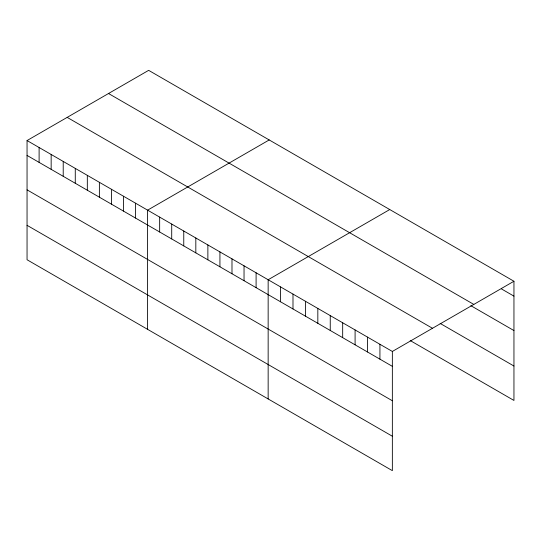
<?xml version="1.0" encoding="UTF-8"?>
<svg xmlns="http://www.w3.org/2000/svg" width="541" height="541" viewBox="0 0 541 541"><rect width="100%" height="100%" fill="white"/><g stroke="black" fill="none" stroke-linecap="round" stroke-linejoin="round"><path stroke-width="0.81" d="M27.05 140.552L392.353 351.454L392.353 470.656L27.05 259.748L27.05 140.552L148.647 70.344L513.95 281.252L513.95 400.448L410.206 340.553M269.195 139.943L147.598 210.151L147.598 329.347M389.75 209.543L268.153 279.744L268.153 398.947M392.353 351.454L513.95 281.252M501.527 288.962L513.95 296.13M108.518 93.512L473.821 304.421M470.846 305.672L513.95 330.558M440.158 323.423L513.95 366.027M67.179 117.383L432.482 328.286M27.05 155.429L392.353 366.331M27.05 189.85L392.353 400.759M27.05 225.32L392.353 436.229M379.931 344.286L379.931 359.163M367.515 337.111L367.515 351.988M355.092 329.942L355.092 344.82M342.676 322.774L342.676 337.652M330.253 315.599L330.253 330.477M317.831 308.431L317.831 323.308M305.415 301.263L305.415 316.14M292.992 294.088L292.992 308.965M280.569 286.919L280.569 301.797M256.096 272.786L256.096 287.663M244.038 265.827L244.038 280.705M231.988 258.869L231.988 273.746M219.93 251.91L219.93 266.787M207.872 244.951L207.872 259.822M195.822 237.986L195.822 252.863M183.764 231.027L183.764 245.905M171.713 224.069L171.713 238.946M159.656 217.11L159.656 231.988M135.548 203.186L135.548 218.064M123.49 196.227L123.49 211.105M111.432 189.269L111.432 204.146M99.382 182.31L99.382 197.188M87.324 175.352L87.324 190.222M75.273 168.386L75.273 183.264M63.216 161.428L63.216 176.305M51.158 154.469L51.158 169.347M39.108 147.51L39.108 162.388"/></g></svg>
